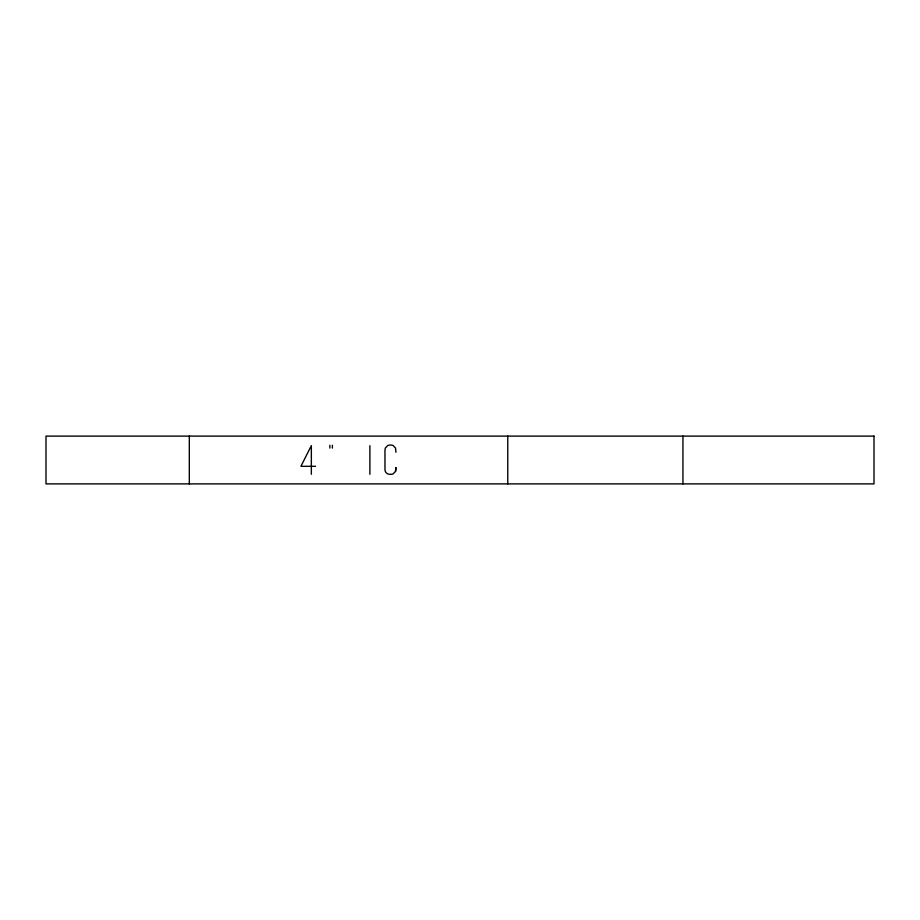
<?xml version="1.0" encoding="UTF-8"?>
<svg xmlns="http://www.w3.org/2000/svg" width="920" height="920" viewBox="0 0 920 920"><rect width="100%" height="100%" fill="white"/><g stroke="black" fill="none" stroke-linecap="round" stroke-linejoin="round"><path stroke-width="1.38" d="M395.542 471.408L395.922 467.751L395.542 471.408L393.035 473.938A8.36 8.36 0 0 1 387.86 473.938A4.784 4.784 0 0 1 384.974 469.545L384.974 449.914L385.353 448.028L387.86 445.441A8.36 8.36 0 0 1 393.035 445.441L395.542 448.028L395.922 452.26M315.572 466.313L300.921 466.313L311.351 445.636L311.351 474.283M682.928 436.114L682.928 483.885M507.771 436.114L507.771 483.885M369.886 445.683L369.886 474.317M332.373 445.257L332.373 448.074M329.866 445.257L329.866 448.074M189.313 436.114L189.313 483.885M874 436.114L46 436.114L46 483.885L874 483.885L874 436.114"/></g></svg>
